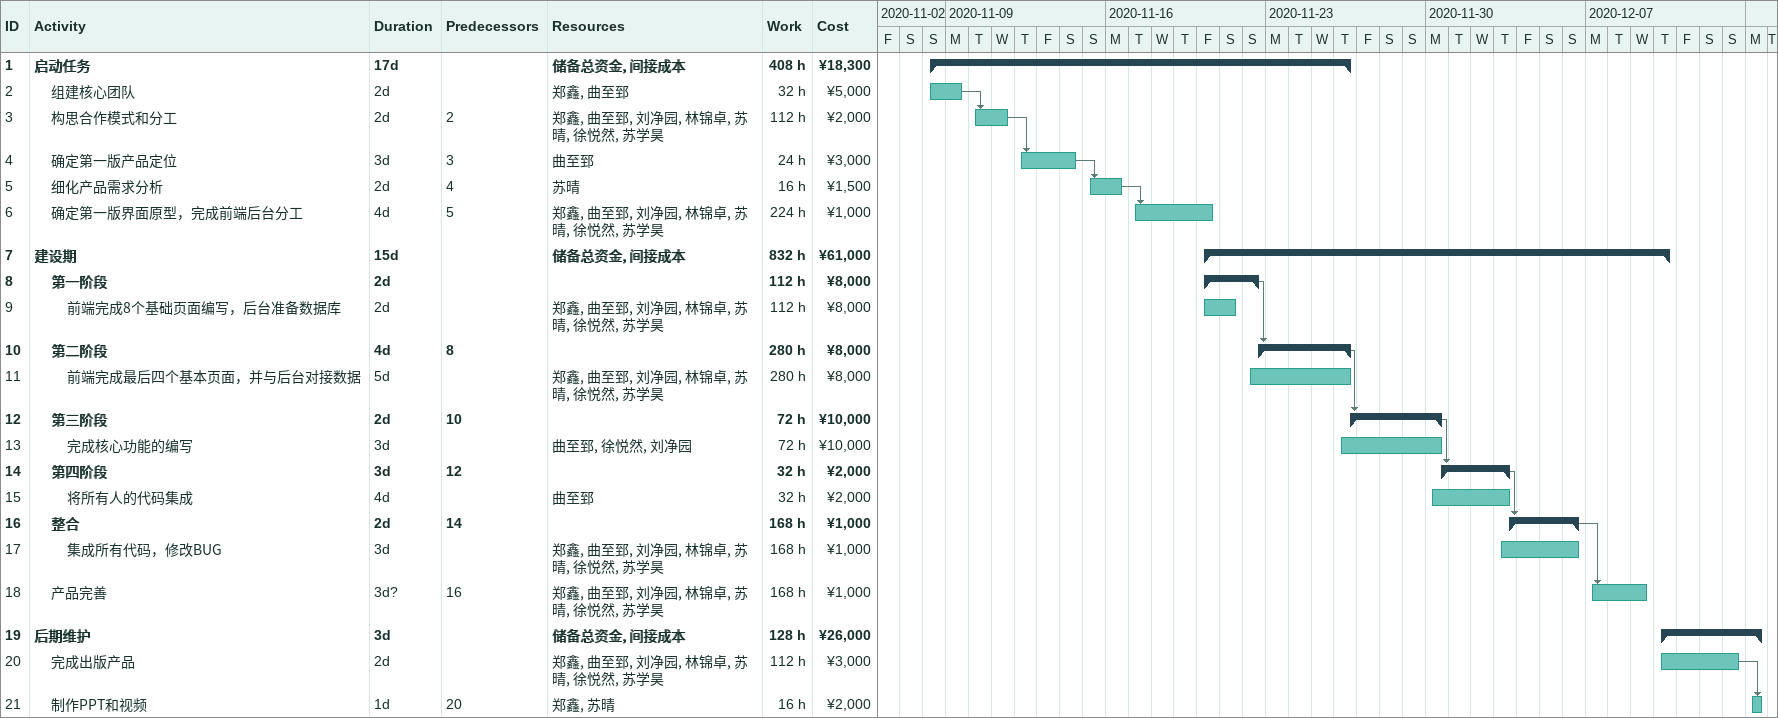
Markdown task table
| ID | Level | Task | Duration | Start | Finish | Predecessors | Resources | Work (h) | Cost (¥) |
|---|---|---|---|---|---|---|---|---|---|
| 1 | 1 | **启动任务** | 17d | 2020-11-08 | 2020-11-26 |  | 储备总资金, 间接成本 | 408 | 18300 |
| 2 | 2 | 组建核心团队 | 2d | 2020-11-08 | 2020-11-09 |  | 郑鑫, 曲至郅 | 32 | 5000 |
| 3 | 2 | 构思合作模式和分工 | 2d | 2020-11-10 | 2020-11-11 | 2 | 郑鑫, 曲至郅, 刘净园, 林锦卓, 苏晴, 徐悦然, 苏学昊 | 112 | 2000 |
| 4 | 2 | 确定第一版产品定位 | 3d | 2020-11-12 | 2020-11-14 | 3 | 曲至郅 | 24 | 3000 |
| 5 | 2 | 细化产品需求分析 | 2d | 2020-11-15 | 2020-11-16 | 4 | 苏晴 | 16 | 1500 |
| 6 | 2 | 确定第一版界面原型，完成前端后台分工 | 4d | 2020-11-17 | 2020-11-20 | 5 | 郑鑫, 曲至郅, 刘净园, 林锦卓, 苏晴, 徐悦然, 苏学昊 | 224 | 1000 |
| 7 | 1 | **建设期** | 15d | 2020-11-20 | 2020-12-10 |  | 储备总资金, 间接成本 | 832 | 61000 |
| 8 | 2 | **第一阶段** | 2d | 2020-11-20 | 2020-11-22 |  |  | 112 | 8000 |
| 9 | 3 | 前端完成8个基础页面编写，后台准备数据库 | 2d | 2020-11-20 | 2020-11-21 |  | 郑鑫, 曲至郅, 刘净园, 林锦卓, 苏晴, 徐悦然, 苏学昊 | 112 | 8000 |
| 10 | 2 | **第二阶段** | 4d | 2020-11-22 | 2020-11-26 | 8 |  | 280 | 8000 |
| 11 | 3 | 前端完成最后四个基本页面，并与后台对接数据 | 5d | 2020-11-22 | 2020-11-26 |  | 郑鑫, 曲至郅, 刘净园, 林锦卓, 苏晴, 徐悦然, 苏学昊 | 280 | 8000 |
| 12 | 2 | **第三阶段** | 2d | 2020-11-26 | 2020-11-30 | 10 |  | 72 | 10000 |
| 13 | 3 | 完成核心功能的编写 | 3d | 2020-11-26 | 2020-11-30 |  | 曲至郅, 徐悦然, 刘净园 | 72 | 10000 |
| 14 | 2 | **第四阶段** | 3d | 2020-11-30 | 2020-12-03 | 12 |  | 32 | 2000 |
| 15 | 3 | 将所有人的代码集成 | 4d | 2020-11-30 | 2020-12-03 |  | 曲至郅 | 32 | 2000 |
| 16 | 2 | **整合** | 2d | 2020-12-03 | 2020-12-06 | 14 |  | 168 | 1000 |
| 17 | 3 | 集成所有代码，修改BUG | 3d | 2020-12-03 | 2020-12-06 |  | 郑鑫, 曲至郅, 刘净园, 林锦卓, 苏晴, 徐悦然, 苏学昊 | 168 | 1000 |
| 18 | 2 | 产品完善 | 3d? | 2020-12-07 | 2020-12-09 | 16 | 郑鑫, 曲至郅, 刘净园, 林锦卓, 苏晴, 徐悦然, 苏学昊 | 168 | 1000 |
| 19 | 1 | **后期维护** | 3d | 2020-12-10 | 2020-12-14 |  | 储备总资金, 间接成本 | 128 | 26000 |
| 20 | 2 | 完成出版产品 | 2d | 2020-12-10 | 2020-12-13 |  | 郑鑫, 曲至郅, 刘净园, 林锦卓, 苏晴, 徐悦然, 苏学昊 | 112 | 3000 |
| 21 | 2 | 制作PPT和视频 | 1d | 2020-12-14 | 2020-12-14 | 20 | 郑鑫, 苏晴 | 16 | 2000 |
